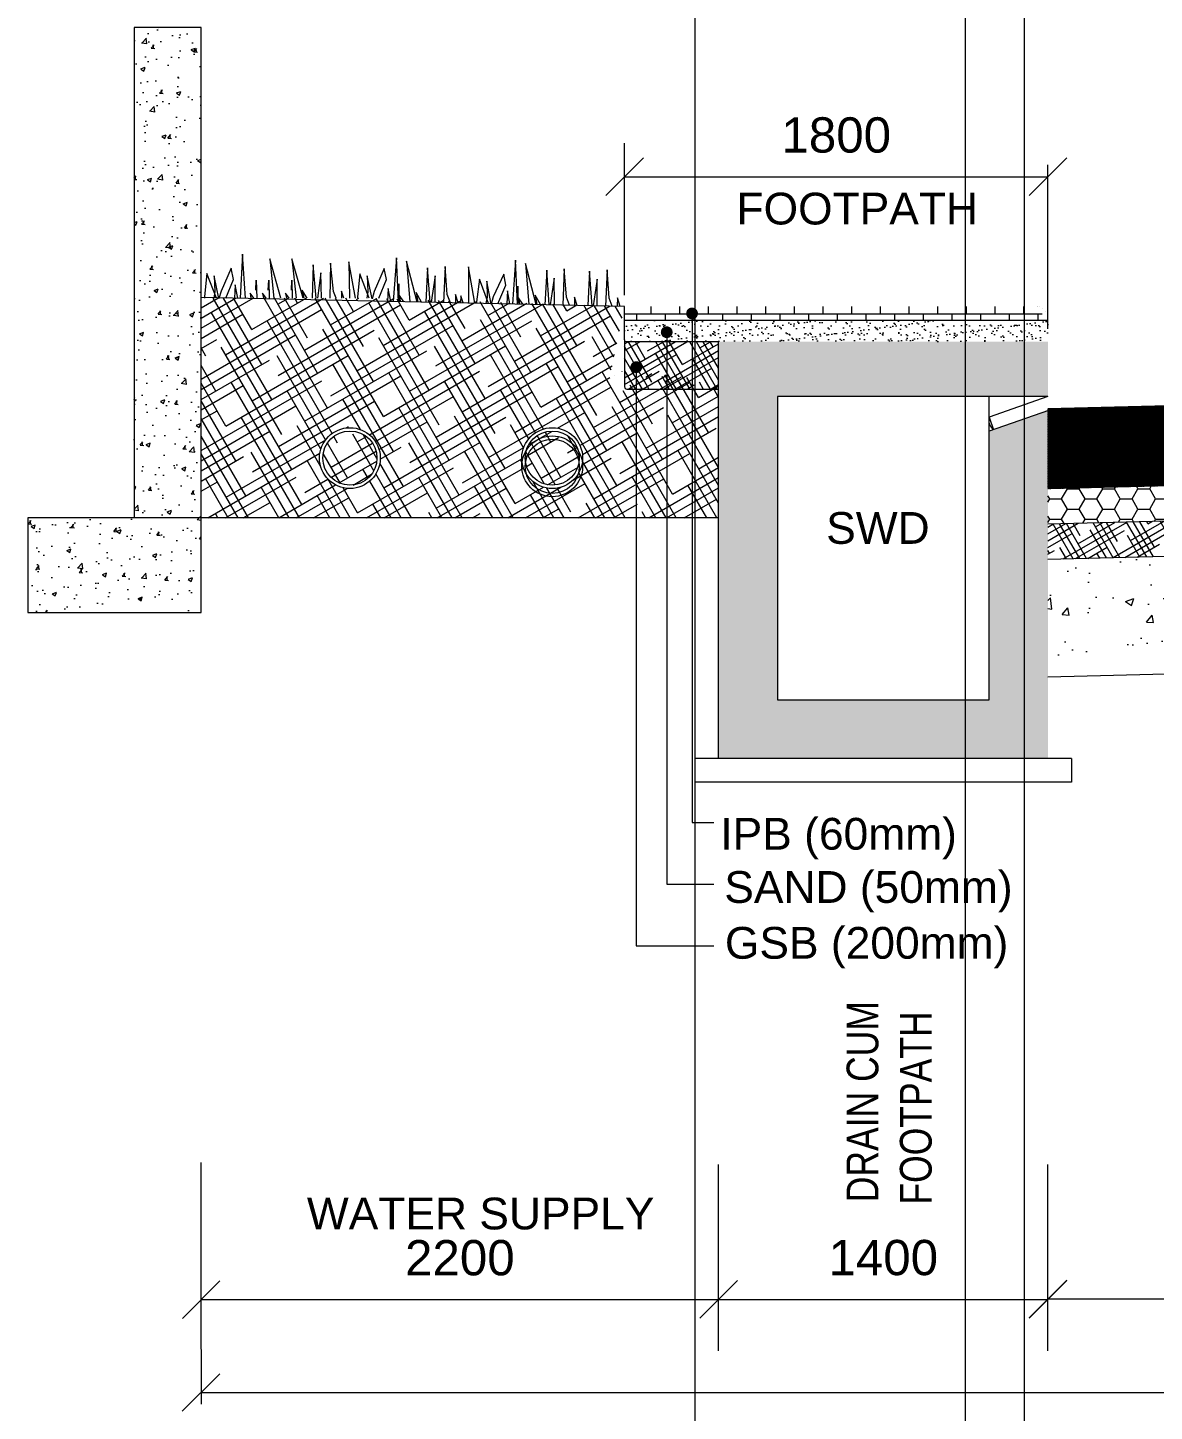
# Model space of a CAD drawing. Header units: inches. Extents: x 1863003 to 1881330, y 133141 to 515800.
# Drawn here: x 1866405 to 1871195, y 176003 to 181884 of the extents above; entities that cross this region are included whole.
import ezdxf

# ---------------------------------------------------------------- set-up
doc = ezdxf.new("R2010")
doc.units = ezdxf.units.IN
doc.header["$MEASUREMENT"] = 0
doc.layers.get('0').update_dxf_attribs({"color": 4, "linetype": 'ELEC_LINE', "lineweight": 13})
doc.layers.get('Defpoints').update_dxf_attribs({"lineweight": 13})
for name, color, linetype, lineweight in [('DIM', 7, 'Continuous', 13), ('DIMEN', 7, 'Continuous', 13), ('HATCH', 252, 'Continuous', 13)]:
    doc.layers.add(name, color=color, linetype=linetype, lineweight=lineweight)
doc.styles.add('ARIAL', font='arial.ttf')
doc.styles.get("Standard").update_dxf_attribs({"font": 'romans.shx'})
doc.linetypes.add('ELEC_LINE', pattern='A,12.7,-5.08,["EL",Standard,S=2.54,R=0,X=-2.54,Y=-1.27],-5.08', length=22.86)
doc.dimstyles.get("Standard").update_dxf_attribs({"dimtxt": 180, "dimasz": 160, "dimexe": 50, "dimexo": 50, "dimgap": 100, "dimtad": 1, "dimdec": 0, "dimzin": 0, "dimdsep": 46, "dimtxsty": 'ARIAL', "dimcen": 0.09, "dimclrd": 256, "dimclre": 256, "dimclrt": 256, "dimadec": 0, "dimazin": 0, "dimtm": 1e-09, "dimtfac": 1, "dimtdec": 0, "dimtofl": 0, "dimtmove": 0, "dimatfit": 3, "dimfxl": 0, "dimtolj": 1, "dimtzin": 0, "dimlwd": 9, "dimlwe": -1, "dimarcsym": 0})

# ---------------------------------------------------------------- blocks, each defined once
blk = doc.blocks.new('_Oblique')
at = {"color": 0, "linetype": 'ByBlock', "lineweight": -2}
blk.add_line((-0.5, -0.5), (0.5, 0.5), dxfattribs=at)
blk = doc.blocks.new('*D236')
at = {"layer": 'Defpoints', "color": 0, "ltscale": 0.02}
for p in [(1870742.3, 176480.2), (1870742.3, 176480.2), (1875742.3, 176480.2)]:
    blk.add_point(p, dxfattribs=at)
at = {"layer": 'DIMEN', "lineweight": 9, "ltscale": 0.02}
blk.add_line((1875742.3, 176480.2), (1870742.3, 176480.2), dxfattribs=at)
at = {"layer": 'DIMEN', "lineweight": 9, "ltscale": 0.02, "xscale": 160, "yscale": 160, "zscale": 160, "rotation": 180}
blk.add_blockref('_Oblique', (1870742.3, 176480.2), dxfattribs=at)
at = {"layer": 'DIMEN', "lineweight": 9, "ltscale": 0.02, "xscale": 160, "yscale": 160, "zscale": 160}
blk.add_blockref('_Oblique', (1875742.3, 176480.2), dxfattribs=at)
at = {"layer": 'DIMEN', "ltscale": 0.02, "insert": (1873242.3, 176656.8), "char_height": 150, "attachment_point": 5, "style": 'ARIAL'}
blk.add_mtext('\\A1;5000', dxfattribs=at)
blk = doc.blocks.new('*D237')
at = {"layer": 'Defpoints', "color": 0, "ltscale": 0.02}
for p in [(1867142.3, 176315.4), (1879142.3, 176315.4), (1879142.3, 176082.8)]:
    blk.add_point(p, dxfattribs=at)
at = {"layer": 'DIMEN', "ltscale": 0.02}
for p, q in [((1867142.3, 176265.4), (1867142.3, 176032.8)), ((1879142.3, 176265.4), (1879142.3, 176032.8))]:
    blk.add_line(p, q, dxfattribs=at)
at = {"layer": 'DIMEN', "lineweight": 9, "ltscale": 0.02}
blk.add_line((1867142.3, 176082.8), (1879142.3, 176082.8), dxfattribs=at)
at = {"layer": 'DIMEN', "lineweight": 9, "ltscale": 0.02, "xscale": 160, "yscale": 160, "zscale": 160, "rotation": 180}
blk.add_blockref('_Oblique', (1867142.3, 176082.8), dxfattribs=at)
at = {"layer": 'DIMEN', "lineweight": 9, "ltscale": 0.02, "xscale": 160, "yscale": 160, "zscale": 160}
blk.add_blockref('_Oblique', (1879142.3, 176082.8), dxfattribs=at)
at = {"layer": 'DIMEN', "ltscale": 0.02, "insert": (1873142.3, 176259.4), "char_height": 150, "attachment_point": 5, "style": 'ARIAL'}
blk.add_mtext('\\A1;12000', dxfattribs=at)
blk = doc.blocks.new('*D238')
at = {"layer": 'Defpoints', "color": 0, "ltscale": 0.02}
for p in [(1869342.3, 176478.8), (1870742.3, 176478.8), (1870742.3, 176478.8)]:
    blk.add_point(p, dxfattribs=at)
at = {"layer": 'DIMEN', "lineweight": 9, "ltscale": 0.02}
blk.add_line((1869342.3, 176478.8), (1870742.3, 176478.8), dxfattribs=at)
at = {"layer": 'DIMEN', "lineweight": 9, "ltscale": 0.02, "xscale": 160, "yscale": 160, "zscale": 160, "rotation": 180}
blk.add_blockref('_Oblique', (1869342.3, 176478.8), dxfattribs=at)
at = {"layer": 'DIMEN', "lineweight": 9, "ltscale": 0.02, "xscale": 160, "yscale": 160, "zscale": 160}
blk.add_blockref('_Oblique', (1870742.3, 176478.8), dxfattribs=at)
at = {"layer": 'DIMEN', "ltscale": 0.02, "insert": (1870042.3, 176655.4), "char_height": 150, "attachment_point": 5, "style": 'ARIAL'}
blk.add_mtext('\\A1;1400', dxfattribs=at)
blk = doc.blocks.new('*D244')
at = {"layer": 'Defpoints', "color": 0, "ltscale": 0.02}
for p in [(1867142.3, 176477.5), (1869342.3, 176478.8), (1869342.3, 176478.8)]:
    blk.add_point(p, dxfattribs=at)
at = {"layer": 'DIMEN', "lineweight": 9, "ltscale": 0.02}
blk.add_line((1867142.3, 176477.5), (1869342.3, 176478.8), dxfattribs=at)
at = {"layer": 'DIMEN', "lineweight": 9, "ltscale": 0.02, "xscale": 160, "yscale": 160, "zscale": 160}
for p, rotation in [((1867142.3, 176477.5), 180.0353700449042), ((1869342.3, 176478.8), 0.03537004490416285)]:
    blk.add_blockref('_Oblique', p, dxfattribs=dict(at, rotation=rotation))
at = {"layer": 'DIMEN', "ltscale": 0.02, "insert": (1868242.2, 176654.7), "char_height": 150, "attachment_point": 5, "rotation": 0.03537, "style": 'ARIAL'}
blk.add_mtext('\\A1;2200', dxfattribs=at)
blk = doc.blocks.new('*D333')
at = {"layer": 'Defpoints', "color": 0, "ltscale": 0.02}
for p in [(1870742.3, 181250.4), (1868942.3, 181149.7), (1870742.3, 181149.7)]:
    blk.add_point(p, dxfattribs=at)
at = {"layer": 'DIMEN', "ltscale": 0.02}
for p, q in [((1868942.3, 181199.7), (1868942.3, 181300.4)), ((1870742.3, 181199.7), (1870742.3, 181300.4))]:
    blk.add_line(p, q, dxfattribs=at)
at = {"layer": 'DIMEN', "lineweight": 9, "ltscale": 0.02}
blk.add_line((1868942.3, 181250.4), (1870742.3, 181250.4), dxfattribs=at)
at = {"layer": 'DIMEN', "lineweight": 9, "ltscale": 0.02, "xscale": 160, "yscale": 160, "zscale": 160, "rotation": 180}
blk.add_blockref('_Oblique', (1868942.3, 181250.4), dxfattribs=at)
at = {"layer": 'DIMEN', "lineweight": 9, "ltscale": 0.02, "xscale": 160, "yscale": 160, "zscale": 160}
blk.add_blockref('_Oblique', (1870742.3, 181250.4), dxfattribs=at)
at = {"layer": 'DIMEN', "ltscale": 0.02, "insert": (1869842.3, 181427), "char_height": 150, "attachment_point": 5, "style": 'ARIAL'}
blk.add_mtext('\\A1;1800', dxfattribs=at)

msp = doc.modelspace()

# ---------------------------------------------------------------- hatches: boundary and pattern name
at = {"layer": 'DIM', "linetype": 'Continuous'}
h = msp.add_hatch(dxfattribs=at)
h.set_pattern_fill('AR-CONC')
h.set_pattern_definition([(50, (3950, -331730.07), (182.184669, -15.939086), [19.05, -209.55]), (355, (3950, -331730.07), (-35.243421, 191.056845), [15.24, -167.640584]), (100.451445, (3965.18, -331731.4), (146.941247, 175.117752), [16.190009, -178.090245]), (46.1842, (3950, -331679.27), (271.07904, -42.042328), [28.575, -314.325]), (96.635558, (3972.6, -331682.78), (237.404134, 247.426125), [24.285023, -267.13561]), (351.184151, (3950, -331679.27), (237.404134, 247.426125), [22.859967, -251.45973]), (21, (3975.4, -331691.97), (151.614391, -102.265198), [19.05, -209.55]), (326, (3975.4, -331691.97), (61.802028, 184.187966), [15.24, -167.64]), (71.451445, (3988.03, -331700.5), (213.41642, 81.922769), [16.190009, -178.089938]), (37.5, (3950, -331730.07), (3.0886033, 84.5550389), [0, -165.608, 0, -170.18, 0, -168.275]), (7.5, (3950, -331730.07), (66.8196625, 100.180575), [0, -97.028, 0, -161.798, 0, -64.135]), (327.5, (3893.36, -331730.07), (135.5905952, -5.728744), [0, -63.5, 0, -198.12, 0, -262.89]), (317.5, (3867.96, -331730.07), (148.1291814, 25.426491), [0, -82.55, 0, -131.572, 0, -186.69])])
h.paths.add_polyline_path([(1867142.3, 179800.1), (1866404.8, 179800.1), (1866404.8, 179397.7), (1867142.3, 179397.7)])
h.paths.add_polyline_path([(1867142.3, 181884.1), (1866857.8, 181884.1), (1866857.8, 179800.1), (1867142.3, 179800.1)])
at = {"layer": 'DIM', "linetype": 'Continuous', "ltscale": 0.02}
h = msp.add_hatch(dxfattribs=at)
h.set_pattern_fill('HOUND', color=31, scale=600, angle=30, style=0)
h.set_pattern_definition([(30, (350, -305647.942), (111.1538106, 107.47595264), [600, -300]), (120, (350, -305647.942), (42.52404736, -148.6538106), [600, -300])])
edge = h.paths.add_edge_path(flags=16)
edge.add_arc((1867774.7, 180054.5), 129.2, 0, 360)
edge = h.paths.add_edge_path(flags=16)
edge.add_arc((1867774.7, 180054.5), 115.2, 0, 360)
edge = h.paths.add_edge_path(flags=16)
edge.add_arc((1868634.9, 180054.5), 129.2, 0, 360)
edge = h.paths.add_edge_path(flags=0)
edge.add_arc((1868634.9, 180054.5), 115.2, 0, 360)
edge = h.paths.add_edge_path()
edge.add_line((1867142.3, 180734), (1867142.3, 179800.1))
edge.add_line((1867142.3, 179800.1), (1869342.3, 179800.1))
edge.add_line((1869342.3, 179800.1), (1869342.3, 180382.5))
edge.add_line((1869342.3, 180382.5), (1868942.3, 180427))
edge.add_arc((1868924, 180384.5), 46.3, -190.0591, 66.75457, ccw=False)
edge.add_line((1868878.4, 180392.5), (1868942.3, 180699.2))
edge.add_line((1868942.3, 180699.2), (1867869.4, 180734))
edge.add_line((1867869.4, 180734), (1867868.9, 180731.9))
edge.add_line((1867868.9, 180731.9), (1867868.4, 180734))
edge.add_line((1867868.4, 180734), (1867415.8, 180734))
edge.add_line((1867415.8, 180734), (1867415.6, 180733.2))
edge.add_line((1867415.6, 180733.2), (1867415.4, 180734))
edge.add_line((1867415.4, 180734), (1867142.3, 180734))
at = {"layer": 'DIM', "linetype": 'Continuous'}
h = msp.add_hatch(dxfattribs=at)
h.set_pattern_fill('AR-BRSTD', scale=0.6)
h.set_pattern_definition([(0, (1850, -331622.463), (0, 40.64508), []), (90, (1850, -331622.46), (-60.96, 40.64508), [40.64508, -40.64508])])
h.paths.add_polyline_path([(1870742.3, 180639.2), (1870692.3, 180699.2), (1868942.3, 180699.2), (1868942.3, 180639.2)])
h = msp.add_hatch(dxfattribs=at)
h.set_pattern_fill('AR-SAND')
h.set_pattern_definition([(37.5, (1850, -331622.463), (-1.6000313, 48.9413237), [0, -38.608, 0, -43.18, 0, -41.275]), (7.5, (1850, -331622.46), (44.9523283, 71.68251), [0, -20.828, 0, -34.798, 0, -13.335]), (327.5, (1818.76, -331622.463), (79.099237, 0.1437185), [0, -12.7, 0, -45.72, 0, -59.69]), (317.5, (1818.76, -331622.46), (76.3556452, 22.2929323), [0, -6.35, 0, -29.972, 0, -34.29])])
h.paths.add_polyline_path([(1870742.3, 180549.2), (1870742.3, 180639.2), (1868942.3, 180639.2), (1868942.3, 180549.2)])
at = {"layer": 'DIM', "linetype": 'Continuous', "ltscale": 0.02}
h = msp.add_hatch(dxfattribs=at)
h.set_pattern_fill('HOUND', color=130, scale=400, angle=30, style=0)
h.set_pattern_definition([(30, (1850, -331622.463), (74.10254038, 71.6506351), [400, -200]), (120, (1850, -331622.463), (28.3493649, -99.10254038), [400, -200])])
h.paths.add_polyline_path([(1869342.3, 180349.2), (1869342.3, 180549.2), (1868942.3, 180549.2), (1868942.3, 180520.3), (1868942.3, 180349.2)])
at = {"layer": 'DIM', "linetype": 'Continuous'}
h = msp.add_hatch(dxfattribs=at)
h.set_pattern_fill('AR-CONC', scale=10)
h.set_pattern_definition([(50, (1850, 42300.796), (71.7260183, -6.2752135), [7.5, -82.5]), (355, (1850, 42300.796), (-13.8751334, 75.2192134), [6, -66]), (100.4514445, (1855.98, 42300.27), (57.8508847, 68.943999), [6.3740192, -70.1142112]), (46.1842, (1850, 42320.8), (106.724133, -16.551928), [11.25, -123.75]), (96.6356355, (1858.89, 42319.42), (93.4661946, 97.41186), [9.561034, -105.171376]), (351.184164, (1850, 42320.8), (93.4661945, 97.41186), [9, -99]), (21, (1860, 42315.796), (59.6907052, -40.261889), [7.5, -82.5]), (326, (1860, 42315.796), (24.3315332, 72.5150045), [6, -66]), (71.4514447, (1864.974, 42312.44), (84.0222377, 32.2531153), [6.374019, -70.1142112]), (37.5, (1850, 42300.796), (1.21598553, 33.2893854), [0, -65.2, 0, -67, 0, -66.25]), (7.5, (1850, 42300.796), (26.30695374, 39.4411712), [0, -38.2, 0, -63.7, 0, -25.25]), (327.5, (1827.7, 42300.796), (53.3822436, -2.25548717), [0, -25, 0, -78, 0, -103.5]), (317.5, (1817.7, 42300.796), (58.3186169, 10.0104982), [0, -32.5, 0, -51.8, 0, -73.5])])
h.paths.add_polyline_path([(1869342.3, 178777.2), (1870742.3, 178777.2), (1870742.3, 180256.8), (1870492.3, 180168.5), (1870492.3, 179027.2), (1869592.3, 179027.2), (1869592.3, 180316.9), (1870742.3, 180316.9), (1870742.3, 180549.2), (1869342.3, 180549.2)])
at = {"layer": 'DIM', "linetype": 'Continuous', "ltscale": 0.02}
h = msp.add_hatch(dxfattribs=at)
h.set_pattern_fill('HONEY', color=31, scale=400, style=0)
h.set_pattern_definition([(0, (850, -331939.86), (75, 43.3012702), [50, -100]), (120, (850, -331939.86), (-75, 43.3012702), [50, -100]), (60, (850, -331939.86), (2e-14, 86.6025404), [-100, 50])])
h.paths.add_polyline_path([(1870742.3, 179924.3), (1870742.3, 179774.2), (1873242.3, 179836.8), (1873242.3, 179986.8)])
h = msp.add_hatch(dxfattribs=at)
h.set_pattern_fill('HOUND', color=130, scale=400, angle=30, style=0)
h.set_pattern_definition([(30, (850, -331939.861), (74.10254038, 71.6506351), [400, -200]), (120, (850, -331939.861), (28.3493649, -99.10254038), [400, -200])])
h.paths.add_polyline_path([(1870742.3, 179774.2), (1870742.3, 179624.2), (1873242.3, 179686.7), (1873242.3, 179836.8)])
h = msp.add_hatch(dxfattribs=at)
h.set_pattern_fill('AR-CONC', scale=50, style=0)
h.set_pattern_definition([(50, (850, -331939.86), (358.63009, -31.376067), [37.5, -412.5]), (355, (850, -331939.86), (-69.37567, 376.09607), [30, -330]), (100.451444, (879.9, -331942.48), (289.254423, 344.719995), [31.870096, -350.571056]), (46.1842, (850, -331839.86), (533.62067, -82.75964), [56.25, -618.75]), (96.635635, (894.47, -331846.76), (467.33097, 487.0593), [47.80517, -525.85688]), (351.184164, (850, -331839.86), (467.33097, 487.0593), [45, -495]), (21, (900, -331864.86), (298.453526, -201.309445), [37.5, -412.5]), (326, (900, -331864.86), (121.657666, 362.57502), [30, -330]), (71.451445, (924.87, -331881.64), (420.11119, 161.265576), [31.870095, -350.571056]), (37.5, (850, -331939.86), (6.079928, 166.446927), [0, -326, 0, -335, 0, -331.25]), (7.5, (850, -331939.86), (131.534769, 197.205856), [0, -191, 0, -318.5, 0, -126.25]), (327.5, (738.5, -331939.86), (266.911218, -11.277436), [0, -125, 0, -390, 0, -517.5]), (317.5, (688.5, -331939.86), (291.593085, 50.05249), [0, -162.5, 0, -259, 0, -367.5])])
h.paths.add_polyline_path([(1870742.3, 179624.2), (1870742.3, 179124), (1873242.3, 179186.6), (1873242.3, 179686.7)])
at = {"layer": 'HATCH', "linetype": 'Continuous', "ltscale": 0.02}
h = msp.add_hatch(dxfattribs=at)
h.set_pattern_fill('ANSI31', color=141, scale=10)
h.set_pattern_definition([(45, (850, -331939.8615), (-0.8838834765, 0.8838834765), [])])
h.paths.add_polyline_path([(1870742.3, 180264.4), (1870742.3, 179924.3), (1873242.3, 179986.8), (1873242.3, 180326.9)])

# ---------------------------------------------------------------- linework, layer by layer
at = {"color": 8, "linetype": 'Continuous', "ltscale": 0.02}
for p in [(1869242.3, 502880.9), (1870392.3, 502880.9), (1870642.3, 502880.9)]:
    msp.add_xline(p, (0, 1), dxfattribs=at)
at = {"color": 66, "linetype": 'Continuous', "lineweight": 9, "ltscale": 0.25, "flags": 128}
for points in [[(1867330.8, 180734), (1867318.3, 180921.6), (1867308.7, 180734)], [(1867246.8, 180734), (1867279.7, 180814.3), (1867269.8, 180861.2), (1867226.8, 180764.6), (1867218.2, 180733.2), (1867197.5, 180829.9), (1867200.5, 180762.6), (1867195.8, 180734)], [(1867481.4, 180734), (1867433.7, 180901.7), (1867451.1, 180734)], [(1867575.9, 180734), (1867528.2, 180901.7), (1867545.6, 180734)], [(1867631.8, 180734), (1867618.7, 180875.6), (1867613.8, 180734)], [(1867716.3, 180734), (1867704.5, 180763.2), (1867692.8, 180882.9), (1867689.8, 180734)], [(1867799.2, 180734), (1867770.2, 180888.7), (1867773.2, 180734)], [(1867898, 180734), (1867930.4, 180813.1), (1867920.5, 180859.9), (1867877.5, 180763.3), (1867868.9, 180731.9), (1867848.2, 180828.7), (1867851.2, 180761.4), (1867846.7, 180734)], [(1867981.2, 180719.7), (1867972.7, 180906.3), (1867959.2, 180720.1)], [(1868060.9, 180718), (1868015.4, 180892), (1868029.6, 180718.6)], [(1868115.8, 180716.8), (1868105.3, 180863.9), (1868097.1, 180717.2)], [(1868201.9, 180715), (1868188.7, 180749.7), (1868179.6, 180869.6), (1868173.2, 180715.6)], [(1868305.2, 180712.8), (1868279.5, 180868.1), (1868279.2, 180713.3)], [(1868487.5, 180708.9), (1868479, 180895.5), (1868465.5, 180709.3)], [(1868567.2, 180707.2), (1868521.7, 180881.2), (1868535.9, 180707.8)], [(1868622.1, 180706), (1868611.6, 180853.1), (1868603.4, 180706.4)], [(1868708.2, 180704.2), (1868695, 180738.9), (1868685.9, 180858.8), (1868679.5, 180704.8)], [(1868890.4, 180700.3), (1868877.3, 180735), (1868868.1, 180854.9), (1868861.7, 180700.9)], [(1867207.1, 180734), (1867166, 180838.6), (1867156.5, 180741.2), (1867156.1, 180734)], [(1867374.8, 180768.7), (1867376.3, 180811.5), (1867378.4, 180734)], [(1867427.8, 180768.7), (1867429.4, 180811.5), (1867431.5, 180734)], [(1867525.9, 180768.7), (1867527.4, 180811.5), (1867529.6, 180734)], [(1867654.3, 180734), (1867651.2, 180842.2), (1867637, 180734)], [(1867857.3, 180734), (1867816.7, 180837.3), (1867807.2, 180740), (1867806.9, 180734)], [(1867979.6, 180753.2), (1867982.1, 180795.9), (1867982.5, 180719.6)], [(1868137.9, 180716.3), (1868137.1, 180829.8), (1868119.7, 180716.7)], [(1868363.3, 180711.5), (1868325, 180815.7), (1868313.4, 180718.6), (1868312.9, 180712.6)], [(1868404, 180710.6), (1868438.1, 180789), (1868429.2, 180836.1), (1868384.2, 180740.5), (1868374.9, 180709.2), (1868356.2, 180806.4), (1868357.9, 180739), (1868352.8, 180711.7)], [(1868644.2, 180705.5), (1868643.4, 180819), (1868626, 180705.9)], [(1868804.3, 180702.1), (1868793.8, 180849.3), (1868785.7, 180702.5)], [(1868826.5, 180701.6), (1868825.7, 180815.2), (1868808.3, 180702)], [(1867298.8, 180734), (1867286.3, 180790.6), (1867284.7, 180734)], [(1867365.7, 180734), (1867350.4, 180755.5), (1867353.6, 180734)], [(1867418.7, 180734), (1867403.5, 180755.5), (1867406.7, 180734)], [(1867516.8, 180734), (1867501.6, 180755.5), (1867504.8, 180734)], [(1867592.6, 180734), (1867571.6, 180768.8), (1867578.9, 180734)], [(1867749.6, 180734), (1867739.4, 180764), (1867739.5, 180734)], [(1867948.9, 180720.3), (1867937.9, 180776), (1867935.1, 180720.6)], [(1868004, 180719.2), (1867985.6, 180746.3), (1867989, 180719.5)], [(1868079.3, 180717.6), (1868055.9, 180758.1), (1868063.5, 180717.9)], [(1868234.8, 180714.3), (1868223.6, 180749.8), (1868223, 180714.5)], [(1868255.6, 180713.8), (1868246.1, 180744.1), (1868245.6, 180714)], [(1868455.2, 180709.6), (1868444.2, 180765.2), (1868441.4, 180709.8)], [(1868485.9, 180742.4), (1868488.4, 180785.1), (1868488.8, 180708.8)], [(1868510.3, 180708.4), (1868491.9, 180735.5), (1868495.3, 180708.7)], [(1868585.6, 180706.8), (1868562.2, 180747.3), (1868569.8, 180707.1)], [(1868741.1, 180703.5), (1868729.9, 180739), (1868729.3, 180703.7)], [(1868923.4, 180699.6), (1868912.1, 180735.1), (1868911.6, 180699.8)]]:
    msp.add_lwpolyline(points, dxfattribs=at)
at = {"color": 7, "linetype": 'Continuous', "ltscale": 0.02}
for points in [[(1868942.3, 180699.2), (1867142.3, 180737.5)], [(1868942.3, 180556.8), (1868942.3, 180699.2)], [(1869342.3, 178777.2), (1869342.3, 180549.2)], [(1869592.3, 180316.9), (1869592.3, 179027.2), (1870492.3, 179027.2), (1870492.3, 180316.9)], [(1870742.3, 180316.9), (1869592.3, 180316.9)], [(1869242.3, 178677.2), (1869242.3, 178777.2)], [(1870842.3, 178777.2), (1869242.3, 178777.2)], [(1870842.3, 178777.2), (1870842.3, 178677.2)], [(1870842.3, 178677.2), (1869242.3, 178677.2)]]:
    msp.add_lwpolyline(points, dxfattribs=at)
at = {"color": 7, "linetype": 'Continuous', "ltscale": 0.02, "const_width": 0.2}
msp.add_lwpolyline([(1868942.3, 180699.2), (1870692.3, 180699.2, -0.414214), (1870742.3, 180649.2), (1870742.3, 178777.2)], format="xyb", dxfattribs=at)
msp.add_lwpolyline([(1870742.3, 180549.2), (1868942.3, 180549.2)], dxfattribs=at)
at = {"color": 6, "linetype": 'Continuous', "ltscale": 0.02}
for points in [[(1873242.3, 180326.9), (1870742.3, 180264.4)], [(1873242.3, 179986.8), (1870742.3, 179924.3)], [(1873242.3, 179836.8), (1870742.3, 179774.2)], [(1873242.3, 179686.7), (1870742.3, 179624.2)], [(1873254.8, 179186.9), (1870742.3, 179124)]]:
    msp.add_lwpolyline(points, dxfattribs=at)
at = {"color": 8, "linetype": 'Continuous', "ltscale": 0.02}
for points in [[(1867142.3, 176267.5), (1867142.3, 177059.9)], [(1869342.3, 176260), (1869342.3, 177052.3)], [(1870742.3, 176260), (1870742.3, 177052.3)], [(1870742.3, 176260), (1870742.3, 177052.3)]]:
    msp.add_lwpolyline(points, dxfattribs=at)
at = {"layer": 'DIM', "color": 7, "linetype": 'Continuous'}
for points in [[(1867142.3, 179800.1), (1867142.3, 181884.1), (1866857.8, 181884.1), (1866857.8, 179800.1)], [(1870742.3, 180639.2), (1868942.3, 180639.2)], [(1869342.3, 180549.2), (1868942.3, 180549.2)], [(1870742.3, 180316.9), (1870492.3, 180228.6)], [(1870744.2, 180257.5), (1870492.3, 180168.5)], [(1870492.3, 180228.6), (1870511.2, 180175.2)], [(1867142.3, 179800.1), (1866404.8, 179800.1), (1866404.8, 179397.7), (1867142.3, 179397.7), (1867142.3, 179800.1)], [(1869342.3, 179800.1), (1867142.3, 179800.1)]]:
    msp.add_lwpolyline(points, dxfattribs=at)
at = {"layer": 'DIM', "color": 8, "linetype": 'Continuous'}
for points in [[(1868942.3, 180746.7), (1868942.3, 181392.8)], [(1870742.3, 180604.6), (1870742.3, 181250.7)]]:
    msp.add_lwpolyline(points, dxfattribs=at)
at = {"layer": 'DIM', "color": 7, "linetype": 'Continuous'}
msp.add_lwpolyline([(1868942.3, 180556.8), (1868942.3, 180357.8, 0.414214), (1868952.3, 180347.8), (1869342.3, 180347.8)], format="xyb", dxfattribs=at)
for centre, radius in [((1867774.7, 180054.5), 129.2), ((1867774.7, 180054.5), 115.2), ((1868634.9, 180054.5), 129.2), ((1868634.9, 180019.7), 129.2), ((1868634.9, 180054.5), 115.2), ((1868634.9, 180019.7), 115.2)]:
    msp.add_circle(centre, radius, dxfattribs=at)
msp.add_arc((1870541, 180215.8), 50.4, 165.21673, 233.66362, dxfattribs=at)

# ---------------------------------------------------------------- texts
at = {"layer": 'DIMEN', "linetype": 'Continuous', "style": 'ARIAL'}
for s, p in [('FOOTPATH', (1869418.3, 181047.6)), ('SWD', (1869799.6, 179690.1)), ('IPB (60mm)', (1869349.5, 178390.1)), ('SAND (50mm)', (1869366.5, 178164)), ('GSB (200mm)', (1869369, 177926.6)), ('WATER SUPPLY', (1867591.8, 176776.1))]:
    msp.add_text(s, height=135, dxfattribs=at).set_placement(p)
at = {"layer": 'DIMEN', "linetype": 'Continuous', "style": 'ARIAL', "width": 0.8}
for s, p in [('DRAIN CUM', (1870021.4, 176891.6)), ('FOOTPATH', (1870247.9, 176881.5))]:
    msp.add_text(s, height=135, rotation=90, dxfattribs=at).set_placement(p)

# ---------------------------------------------------------------- dimensions: what is measured, and where the dimension line sits
at = {"layer": 'DIMEN', "ltscale": 0.02}
for p1, p2, distance, picture, middle in [((1868942.3, 181149.7), (1870742.3, 181149.7), 100.6, '*D333', (1869842.3, 181427)), ((1867142.3, 176477.5), (1869342.3, 176478.8), 0, '*D244', (1868242.2, 176654.7)), ((1869342.3, 176478.8), (1870742.3, 176478.8), 0, '*D238', (1870042.3, 176655.4)), ((1867142.3, 176315.4), (1879142.3, 176315.4), -232.6, '*D237', (1873142.3, 176259.4))]:
    dim = msp.add_aligned_dim(p1=p1, p2=p2, distance=distance, dimstyle='Standard', override={"dimtxt": 150, "dimblk1": 'Oblique', "dimblk2": 'Oblique', "dimsah": 1}, dxfattribs=at)
    dim.commit()
    dim.dimension.update_dxf_attribs({"geometry": picture, "text_midpoint": middle})
dim = msp.add_aligned_dim(p1=(1875742.3, 176480.2), p2=(1870742.3, 176480.2), distance=0, text='5000', dimstyle='Standard', override={"dimtxt": 150, "dimblk1": 'Oblique', "dimblk2": 'Oblique', "dimsah": 1}, dxfattribs=at)
dim.commit()
dim.dimension.update_dxf_attribs({"geometry": '*D236', "text_midpoint": (1873242.3, 176656.8)})

# ---------------------------------------------------------------- leaders
at = {"layer": 'DIMEN', "lineweight": 9, "ltscale": 0.02}
for points in [[(1869229.3, 180669.4), (1869229.3, 178506.2), (1869321.6, 178506.2)], [(1869121.6, 180589.7), (1869121.6, 178243.7), (1869321.6, 178243.7)], [(1868992.3, 180441.3), (1868992.3, 177981.2), (1869321.6, 177981.2)]]:
    msp.add_leader(points, dimstyle='Standard', override={"dimasz": 50, "dimldrblk": 'Dot'}, dxfattribs=at)

doc.saveas('drawing.dxf')
